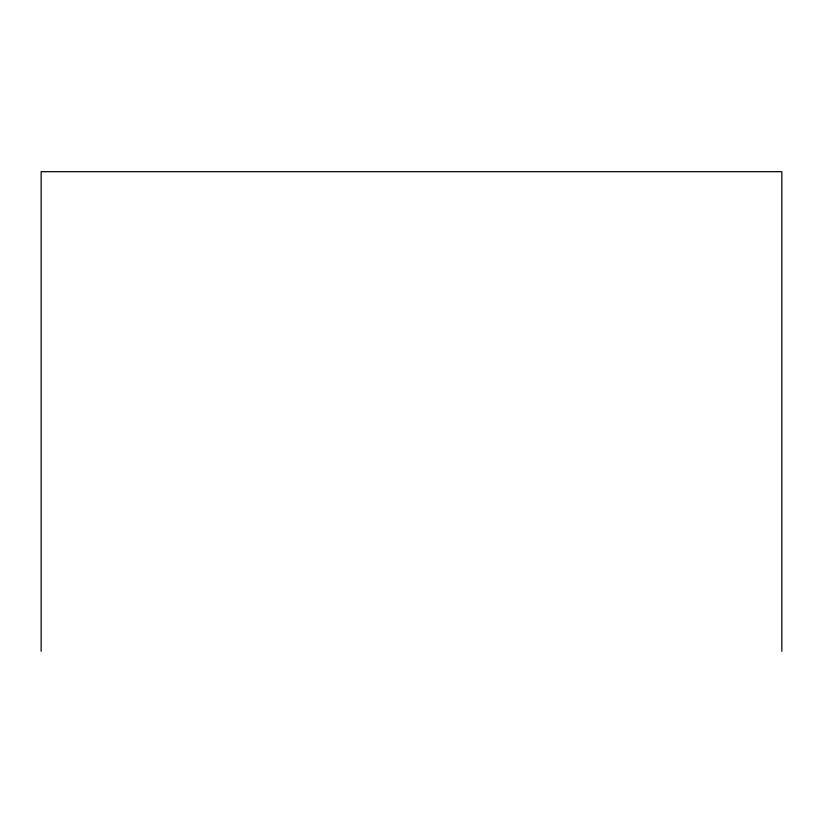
<?xml version="1.0" encoding="UTF-8"?>
<svg xmlns="http://www.w3.org/2000/svg" width="823" height="823" viewBox="0 0 823 823"><rect width="100%" height="100%" fill="white"/><g stroke="black" fill="none" stroke-linecap="round" stroke-linejoin="round"><path stroke-width="1.23" d="M781.85 651.312L781.85 171.688L41.15 171.688L41.15 651.312"/></g></svg>
